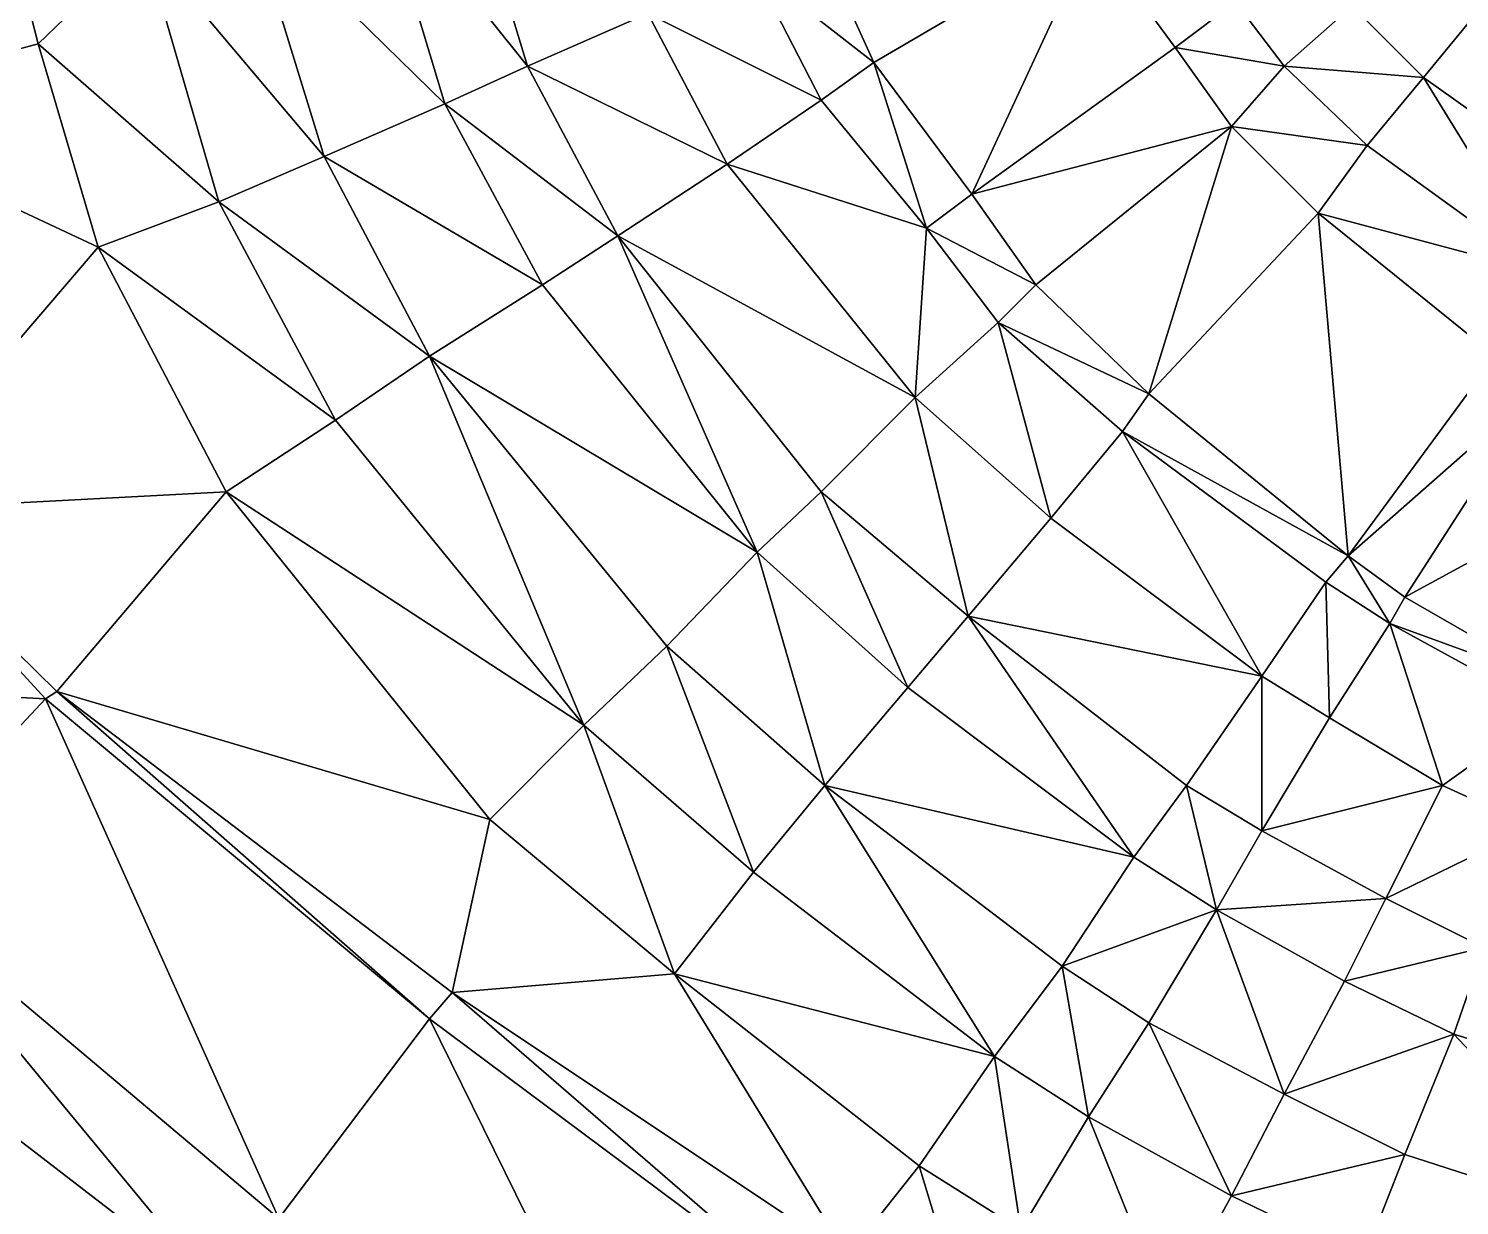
# Model space of a CAD drawing. Header units: millimetres. Extents: x 279405 to 280904, y 534349 to 535918.
# Drawn here: x 279911.7 to 280101.7, y 534902.3 to 535058.5 of the extents above; entities that cross this region are included whole.
import ezdxf

# ---------------------------------------------------------------- set-up
doc = ezdxf.new("R2010")
doc.units = ezdxf.units.MM
doc.layers.add('Карьер_конец_отработки', color=1, linetype='Continuous')

msp = doc.modelspace()

# ---------------------------------------------------------------- linework, layer by layer
at = {"layer": 'Карьер_конец_отработки', "color": 21, "true_color": 0xff914f}
for points in [[(279977.999989, 535053.500004, -229.999987), (279969.499989, 535081.5, -229.999987), (279957.999989, 535078.5, -229.999987), (279977.999989, 535053.500004, -229.999987)], [(279977.999989, 535053.500004, -229.999987), (279993.999989, 535060.500004, -259.999987), (279969.499989, 535081.5, -229.999987), (279977.999989, 535053.500004, -229.999987)], [(279966.999989, 535048.500004, -229.999987), (279957.999989, 535078.5, -229.999987), (279940.999989, 535074.000004, -199.999987), (279966.999989, 535048.500004, -229.999987)], [(279966.999989, 535048.500004, -229.999987), (279977.999989, 535053.500004, -229.999987), (279957.999989, 535078.5, -229.999987), (279966.999989, 535048.500004, -229.999987)], [(279950.999989, 535041.500004, -199.999987), (279940.999989, 535074.000004, -199.999987), (279926.999989, 535070.000004, -199.999987), (279950.999989, 535041.500004, -199.999987)], [(279950.999989, 535041.500004, -199.999987), (279966.999989, 535048.500004, -229.999987), (279940.999989, 535074.000004, -199.999987), (279950.999989, 535041.500004, -199.999987)], [(280023.999989, 535054.000004, -274.870012), (280016.499989, 535070.500004, -275.900011), (280007.999989, 535066.500004, -259.999987), (280023.999989, 535054.000004, -274.870012)], [(280023.999989, 535054.000004, -274.870012), (280052.999989, 535071.000004, -274.870012), (280016.499989, 535070.500004, -275.900011), (280023.999989, 535054.000004, -274.870012)], [(280036.999989, 535036.500004, -273.069994), (280052.999989, 535071.000004, -274.870012), (280023.999989, 535054.000004, -274.870012), (280036.999989, 535036.500004, -273.069994)], [(280063.999989, 535056.000004, -273.069994), (280052.999989, 535071.000004, -274.870012), (280036.999989, 535036.500004, -273.069994), (280063.999989, 535056.000004, -273.069994)], [(280063.999989, 535056.000004, -273.069994), (280071.999989, 535062.000004, -289.999987), (280052.999989, 535071.000004, -274.870012), (280063.999989, 535056.000004, -273.069994)], [(279912.999989, 535056.500004, -169.999987), (279926.999989, 535070.000004, -199.999987), (279910.999989, 535064.500004, -170.749987), (279912.999989, 535056.500004, -169.999987)], [(279936.999989, 535035.500004, -199.999987), (279926.999989, 535070.000004, -199.999987), (279912.999989, 535056.500004, -169.999987), (279936.999989, 535035.500004, -199.999987)], [(279936.999989, 535035.500004, -199.999987), (279950.999989, 535041.500004, -199.999987), (279926.999989, 535070.000004, -199.999987), (279936.999989, 535035.500004, -199.999987)], [(280016.999989, 535049.000004, -259.999987), (280007.999989, 535066.500004, -259.999987), (279993.999989, 535060.500004, -259.999987), (280016.999989, 535049.000004, -259.999987)], [(280016.999989, 535049.000004, -259.999987), (280023.999989, 535054.000004, -274.870012), (280007.999989, 535066.500004, -259.999987), (280016.999989, 535049.000004, -259.999987)], [(279912.999989, 535056.500004, -169.999987), (279910.999989, 535064.500004, -170.749987), (279881.499989, 535048.000004, -169.999987), (279912.999989, 535056.500004, -169.999987)], [(280078.499989, 535053.500004, -289.999987), (280071.999989, 535062.000004, -289.999987), (280063.999989, 535056.000004, -273.069994), (280078.499989, 535053.500004, -289.999987)], [(280078.499989, 535053.500004, -289.999987), (280087.499989, 535061.500004, -289.999987), (280071.999989, 535062.000004, -289.999987), (280078.499989, 535053.500004, -289.999987)], [(280096.999989, 535052.000004, -289.999987), (280087.499989, 535061.500004, -289.999987), (280078.499989, 535053.500004, -289.999987), (280096.999989, 535052.000004, -289.999987)], [(280096.999989, 535052.000004, -289.999987), (280103.999989, 535060.500004, -319.999987), (280087.499989, 535061.500004, -289.999987), (280096.999989, 535052.000004, -289.999987)], [(280004.499989, 535040.500004, -259.999987), (279993.999989, 535060.500004, -259.999987), (279977.999989, 535053.500004, -229.999987), (280004.499989, 535040.500004, -259.999987)], [(280004.499989, 535040.500004, -259.999987), (280016.999989, 535049.000004, -259.999987), (279993.999989, 535060.500004, -259.999987), (280004.499989, 535040.500004, -259.999987)], [(280119.499989, 535036.000004, -289.999987), (280103.999989, 535060.500004, -319.999987), (280096.999989, 535052.000004, -289.999987), (280119.499989, 535036.000004, -289.999987)], [(279920.999989, 535029.500004, -169.999987), (279912.999989, 535056.500004, -169.999987), (279881.499989, 535048.000004, -169.999987), (279920.999989, 535029.500004, -169.999987)], [(279920.999989, 535029.500004, -169.999987), (279936.999989, 535035.500004, -199.999987), (279912.999989, 535056.500004, -169.999987), (279920.999989, 535029.500004, -169.999987)], [(280071.499989, 535045.500004, -272.060015), (280063.999989, 535056.000004, -273.069994), (280036.999989, 535036.500004, -273.069994), (280071.499989, 535045.500004, -272.060015)], [(280071.499989, 535045.500004, -272.060015), (280078.499989, 535053.500004, -289.999987), (280063.999989, 535056.000004, -273.069994), (280071.499989, 535045.500004, -272.060015)], [(279989.999989, 535031.000004, -229.999987), (279977.999989, 535053.500004, -229.999987), (279966.999989, 535048.500004, -229.999987), (279989.999989, 535031.000004, -229.999987)], [(279989.999989, 535031.000004, -229.999987), (280004.499989, 535040.500004, -259.999987), (279977.999989, 535053.500004, -229.999987), (279989.999989, 535031.000004, -229.999987)], [(280030.999989, 535032.000004, -259.999987), (280023.999989, 535054.000004, -274.870012), (280016.999989, 535049.000004, -259.999987), (280030.999989, 535032.000004, -259.999987)], [(280030.999989, 535032.000004, -259.999987), (280036.999989, 535036.500004, -273.069994), (280023.999989, 535054.000004, -274.870012), (280030.999989, 535032.000004, -259.999987)], [(280089.499989, 535043.000004, -289.999987), (280078.499989, 535053.500004, -289.999987), (280071.499989, 535045.500004, -272.060015), (280089.499989, 535043.000004, -289.999987)], [(280089.499989, 535043.000004, -289.999987), (280096.999989, 535052.000004, -289.999987), (280078.499989, 535053.500004, -289.999987), (280089.499989, 535043.000004, -289.999987)], [(280112.999989, 535026.000004, -289.999987), (280096.999989, 535052.000004, -289.999987), (280089.499989, 535043.000004, -289.999987), (280112.999989, 535026.000004, -289.999987)], [(280112.999989, 535026.000004, -289.999987), (280119.499989, 535036.000004, -289.999987), (280096.999989, 535052.000004, -289.999987), (280112.999989, 535026.000004, -289.999987)], [(279890.999989, 534994.500004, -169.999987), (279920.999989, 535029.500004, -169.999987), (279881.499989, 535048.000004, -169.999987), (279890.999989, 534994.500004, -169.999987)], [(279979.999989, 535024.500004, -229.999987), (279966.999989, 535048.500004, -229.999987), (279950.999989, 535041.500004, -199.999987), (279979.999989, 535024.500004, -229.999987)], [(279979.999989, 535024.500004, -229.999987), (279989.999989, 535031.000004, -229.999987), (279966.999989, 535048.500004, -229.999987), (279979.999989, 535024.500004, -229.999987)], [(280030.999989, 535032.000004, -259.999987), (280016.999989, 535049.000004, -259.999987), (280004.499989, 535040.500004, -259.999987), (280030.999989, 535032.000004, -259.999987)], [(280045.499989, 535024.500004, -272.060015), (280071.499989, 535045.500004, -272.060015), (280036.999989, 535036.500004, -273.069994), (280045.499989, 535024.500004, -272.060015)], [(280060.499989, 535010.000004, -270.65999), (280071.499989, 535045.500004, -272.060015), (280045.499989, 535024.500004, -272.060015), (280060.499989, 535010.000004, -270.65999)], [(280082.999989, 535034.000004, -270.65999), (280071.499989, 535045.500004, -272.060015), (280060.499989, 535010.000004, -270.65999), (280082.999989, 535034.000004, -270.65999)], [(280082.999989, 535034.000004, -270.65999), (280089.499989, 535043.000004, -289.999987), (280071.499989, 535045.500004, -272.060015), (280082.999989, 535034.000004, -270.65999)], [(280112.999989, 535026.000004, -289.999987), (280089.499989, 535043.000004, -289.999987), (280082.999989, 535034.000004, -270.65999), (280112.999989, 535026.000004, -289.999987)], [(279964.999989, 535015.000004, -199.999987), (279950.999989, 535041.500004, -199.999987), (279936.999989, 535035.500004, -199.999987), (279964.999989, 535015.000004, -199.999987)], [(279964.999989, 535015.000004, -199.999987), (279979.999989, 535024.500004, -229.999987), (279950.999989, 535041.500004, -199.999987), (279964.999989, 535015.000004, -199.999987)], [(280029.499989, 535009.500004, -259.999987), (280004.499989, 535040.500004, -259.999987), (279989.999989, 535031.000004, -229.999987), (280029.499989, 535009.500004, -259.999987)], [(280029.499989, 535009.500004, -259.999987), (280030.999989, 535032.000004, -259.999987), (280004.499989, 535040.500004, -259.999987), (280029.499989, 535009.500004, -259.999987)], [(280045.499989, 535024.500004, -272.060015), (280036.999989, 535036.500004, -273.069994), (280030.999989, 535032.000004, -259.999987), (280045.499989, 535024.500004, -272.060015)], [(279952.499989, 535006.500004, -199.999987), (279936.999989, 535035.500004, -199.999987), (279920.999989, 535029.500004, -169.999987), (279952.499989, 535006.500004, -199.999987)], [(279952.499989, 535006.500004, -199.999987), (279964.999989, 535015.000004, -199.999987), (279936.999989, 535035.500004, -199.999987), (279952.499989, 535006.500004, -199.999987)], [(280086.999989, 534988.500004, -267.939989), (280082.999989, 535034.000004, -270.65999), (280060.499989, 535010.000004, -270.65999), (280086.999989, 534988.500004, -267.939989)], [(280086.999989, 534988.500004, -267.939989), (280106.499989, 535015.000004, -267.939989), (280082.999989, 535034.000004, -270.65999), (280086.999989, 534988.500004, -267.939989)], [(280106.499989, 535015.000004, -267.939989), (280112.999989, 535026.000004, -289.999987), (280082.999989, 535034.000004, -270.65999), (280106.499989, 535015.000004, -267.939989)], [(280008.499989, 534989.000004, -229.999987), (279989.999989, 535031.000004, -229.999987), (279979.999989, 535024.500004, -229.999987), (280008.499989, 534989.000004, -229.999987)], [(280008.499989, 534989.000004, -229.999987), (280016.999989, 534997.000004, -229.999987), (279989.999989, 535031.000004, -229.999987), (280008.499989, 534989.000004, -229.999987)], [(280016.999989, 534997.000004, -229.999987), (280029.499989, 535009.500004, -259.999987), (279989.999989, 535031.000004, -229.999987), (280016.999989, 534997.000004, -229.999987)], [(280040.499989, 535019.500004, -259.999987), (280030.999989, 535032.000004, -259.999987), (280029.499989, 535009.500004, -259.999987), (280040.499989, 535019.500004, -259.999987)], [(280040.499989, 535019.500004, -259.999987), (280045.499989, 535024.500004, -272.060015), (280030.999989, 535032.000004, -259.999987), (280040.499989, 535019.500004, -259.999987)], [(279937.999989, 534997.000004, -169.999987), (279920.999989, 535029.500004, -169.999987), (279890.999989, 534994.500004, -169.999987), (279937.999989, 534997.000004, -169.999987)], [(279937.999989, 534997.000004, -169.999987), (279952.499989, 535006.500004, -199.999987), (279920.999989, 535029.500004, -169.999987), (279937.999989, 534997.000004, -169.999987)], [(280008.499989, 534989.000004, -229.999987), (279979.999989, 535024.500004, -229.999987), (279964.999989, 535015.000004, -199.999987), (280008.499989, 534989.000004, -229.999987)], [(280060.499989, 535010.000004, -270.65999), (280045.499989, 535024.500004, -272.060015), (280040.499989, 535019.500004, -259.999987), (280060.499989, 535010.000004, -270.65999)], [(280047.499989, 534993.500004, -259.999987), (280040.499989, 535019.500004, -259.999987), (280029.499989, 535009.500004, -259.999987), (280047.499989, 534993.500004, -259.999987)], [(280047.499989, 534993.500004, -259.999987), (280056.999989, 535005.000004, -259.999987), (280040.499989, 535019.500004, -259.999987), (280047.499989, 534993.500004, -259.999987)], [(280056.999989, 535005.000004, -259.999987), (280060.499989, 535010.000004, -270.65999), (280040.499989, 535019.500004, -259.999987), (280056.999989, 535005.000004, -259.999987)], [(279985.499989, 534966.000004, -199.999987), (279964.999989, 535015.000004, -199.999987), (279952.499989, 535006.500004, -199.999987), (279985.499989, 534966.000004, -199.999987)], [(279985.499989, 534966.000004, -199.999987), (279996.499989, 534976.500004, -199.999987), (279964.999989, 535015.000004, -199.999987), (279985.499989, 534966.000004, -199.999987)], [(279996.499989, 534976.500004, -199.999987), (280008.499989, 534989.000004, -229.999987), (279964.999989, 535015.000004, -199.999987), (279996.499989, 534976.500004, -199.999987)], [(280112.499989, 535011.000004, -267.270006), (280106.499989, 535015.000004, -267.939989), (280086.999989, 534988.500004, -267.939989), (280112.499989, 535011.000004, -267.270006)], [(280086.999989, 534988.500004, -267.939989), (280060.499989, 535010.000004, -270.65999), (280056.999989, 535005.000004, -259.999987), (280086.999989, 534988.500004, -267.939989)], [(280094.499989, 534983.000004, -267.270006), (280112.499989, 535011.000004, -267.270006), (280086.999989, 534988.500004, -267.939989), (280094.499989, 534983.000004, -267.270006)], [(280128.499989, 535001.500004, -265.840013), (280112.499989, 535011.000004, -267.270006), (280094.499989, 534983.000004, -267.270006), (280128.499989, 535001.500004, -265.840013)], [(280036.499989, 534980.500004, -229.999987), (280029.499989, 535009.500004, -259.999987), (280016.999989, 534997.000004, -229.999987), (280036.499989, 534980.500004, -229.999987)], [(280036.499989, 534980.500004, -229.999987), (280047.499989, 534993.500004, -259.999987), (280029.499989, 535009.500004, -259.999987), (280036.499989, 534980.500004, -229.999987)], [(279985.499989, 534966.000004, -199.999987), (279952.499989, 535006.500004, -199.999987), (279937.999989, 534997.000004, -169.999987), (279985.499989, 534966.000004, -199.999987)], [(280075.499989, 534972.500004, -259.999987), (280056.999989, 535005.000004, -259.999987), (280047.499989, 534993.500004, -259.999987), (280075.499989, 534972.500004, -259.999987)], [(280075.499989, 534972.500004, -259.999987), (280083.999989, 534985.000004, -259.999987), (280056.999989, 535005.000004, -259.999987), (280075.499989, 534972.500004, -259.999987)], [(280083.999989, 534985.000004, -259.999987), (280086.999989, 534988.500004, -267.939989), (280056.999989, 535005.000004, -259.999987), (280083.999989, 534985.000004, -259.999987)], [(280114.499989, 534971.500004, -265.840013), (280128.499989, 535001.500004, -265.840013), (280094.499989, 534983.000004, -267.270006), (280114.499989, 534971.500004, -265.840013)], [(279915.499989, 534970.500004, -169.999987), (279937.999989, 534997.000004, -169.999987), (279890.999989, 534994.500004, -169.999987), (279915.499989, 534970.500004, -169.999987)], [(279972.999989, 534953.500004, -169.999987), (279937.999989, 534997.000004, -169.999987), (279915.499989, 534970.500004, -169.999987), (279972.999989, 534953.500004, -169.999987)], [(279972.999989, 534953.500004, -169.999987), (279985.499989, 534966.000004, -199.999987), (279937.999989, 534997.000004, -169.999987), (279972.999989, 534953.500004, -169.999987)], [(280028.499989, 534971.000004, -229.999987), (280016.999989, 534997.000004, -229.999987), (280008.499989, 534989.000004, -229.999987), (280028.499989, 534971.000004, -229.999987)], [(280028.499989, 534971.000004, -229.999987), (280036.499989, 534980.500004, -229.999987), (280016.999989, 534997.000004, -229.999987), (280028.499989, 534971.000004, -229.999987)], [(279913.999989, 534969.500004, -167.279985), (279890.999989, 534994.500004, -169.999987), (279866.999989, 534972.000004, -169.999987), (279913.999989, 534969.500004, -167.279985)], [(279913.999989, 534969.500004, -167.279985), (279915.499989, 534970.500004, -169.999987), (279890.999989, 534994.500004, -169.999987), (279913.999989, 534969.500004, -167.279985)], [(280075.499989, 534972.500004, -259.999987), (280047.499989, 534993.500004, -259.999987), (280036.499989, 534980.500004, -229.999987), (280075.499989, 534972.500004, -259.999987)], [(280017.499989, 534958.000004, -199.999987), (280008.499989, 534989.000004, -229.999987), (279996.499989, 534976.500004, -199.999987), (280017.499989, 534958.000004, -199.999987)], [(280017.499989, 534958.000004, -199.999987), (280028.499989, 534971.000004, -229.999987), (280008.499989, 534989.000004, -229.999987), (280017.499989, 534958.000004, -199.999987)], [(280092.499989, 534979.500004, -259.999987), (280086.999989, 534988.500004, -267.939989), (280083.999989, 534985.000004, -259.999987), (280092.499989, 534979.500004, -259.999987)], [(280092.499989, 534979.500004, -259.999987), (280094.499989, 534983.000004, -267.270006), (280086.999989, 534988.500004, -267.939989), (280092.499989, 534979.500004, -259.999987)], [(280084.499989, 534967.000004, -259.999987), (280083.999989, 534985.000004, -259.999987), (280075.499989, 534972.500004, -259.999987), (280084.499989, 534967.000004, -259.999987)], [(280084.499989, 534967.000004, -259.999987), (280092.499989, 534979.500004, -259.999987), (280083.999989, 534985.000004, -259.999987), (280084.499989, 534967.000004, -259.999987)], [(280114.499989, 534971.500004, -265.840013), (280094.499989, 534983.000004, -267.270006), (280092.499989, 534979.500004, -259.999987), (280114.499989, 534971.500004, -265.840013)], [(280058.499989, 534948.500004, -229.999987), (280036.499989, 534980.500004, -229.999987), (280028.499989, 534971.000004, -229.999987), (280058.499989, 534948.500004, -229.999987)], [(280058.499989, 534948.500004, -229.999987), (280065.499989, 534958.000004, -229.999987), (280036.499989, 534980.500004, -229.999987), (280058.499989, 534948.500004, -229.999987)], [(280065.499989, 534958.000004, -229.999987), (280075.499989, 534972.500004, -259.999987), (280036.499989, 534980.500004, -229.999987), (280065.499989, 534958.000004, -229.999987)], [(280099.499989, 534958.000004, -259.999987), (280092.499989, 534979.500004, -259.999987), (280084.499989, 534967.000004, -259.999987), (280099.499989, 534958.000004, -259.999987)], [(280099.499989, 534958.000004, -259.999987), (280113.499989, 534968.000004, -259.999987), (280092.499989, 534979.500004, -259.999987), (280099.499989, 534958.000004, -259.999987)], [(280113.499989, 534968.000004, -259.999987), (280114.499989, 534971.500004, -265.840013), (280092.499989, 534979.500004, -259.999987), (280113.499989, 534968.000004, -259.999987)], [(280007.999989, 534946.500004, -199.999987), (279996.499989, 534976.500004, -199.999987), (279985.499989, 534966.000004, -199.999987), (280007.999989, 534946.500004, -199.999987)], [(280007.999989, 534946.500004, -199.999987), (280017.499989, 534958.000004, -199.999987), (279996.499989, 534976.500004, -199.999987), (280007.999989, 534946.500004, -199.999987)], [(279891.499989, 534945.500004, -167.279985), (279913.999989, 534969.500004, -167.279985), (279866.999989, 534972.000004, -169.999987), (279891.499989, 534945.500004, -167.279985)], [(280075.499989, 534952.000004, -229.999987), (280075.499989, 534972.500004, -259.999987), (280065.499989, 534958.000004, -229.999987), (280075.499989, 534952.000004, -229.999987)], [(280084.499989, 534967.000004, -259.999987), (280075.499989, 534972.500004, -259.999987), (280075.499989, 534952.000004, -229.999987), (280084.499989, 534967.000004, -259.999987)], [(279964.999989, 534927.000004, -161.870012), (279915.499989, 534970.500004, -169.999987), (279913.999989, 534969.500004, -167.279985), (279964.999989, 534927.000004, -161.870012)], [(279964.999989, 534927.000004, -161.870012), (279967.999989, 534930.500004, -169.999987), (279915.499989, 534970.500004, -169.999987), (279964.999989, 534927.000004, -161.870012)], [(279967.999989, 534930.500004, -169.999987), (279972.999989, 534953.500004, -169.999987), (279915.499989, 534970.500004, -169.999987), (279967.999989, 534930.500004, -169.999987)], [(280058.499989, 534948.500004, -229.999987), (280028.499989, 534971.000004, -229.999987), (280017.499989, 534958.000004, -199.999987), (280058.499989, 534948.500004, -229.999987)], [(279944.999989, 534900.500004, -161.870012), (279913.999989, 534969.500004, -167.279985), (279891.499989, 534945.500004, -167.279985), (279944.999989, 534900.500004, -161.870012)], [(279944.999989, 534900.500004, -161.870012), (279964.999989, 534927.000004, -161.870012), (279913.999989, 534969.500004, -167.279985), (279944.999989, 534900.500004, -161.870012)], [(280111.499989, 534952.500004, -259.999987), (280113.499989, 534968.000004, -259.999987), (280099.499989, 534958.000004, -259.999987), (280111.499989, 534952.500004, -259.999987)], [(279997.499989, 534933.000004, -169.999987), (279985.499989, 534966.000004, -199.999987), (279972.999989, 534953.500004, -169.999987), (279997.499989, 534933.000004, -169.999987)], [(279997.499989, 534933.000004, -169.999987), (280007.999989, 534946.500004, -199.999987), (279985.499989, 534966.000004, -199.999987), (279997.499989, 534933.000004, -169.999987)], [(280099.499989, 534958.000004, -259.999987), (280084.499989, 534967.000004, -259.999987), (280075.499989, 534952.000004, -229.999987), (280099.499989, 534958.000004, -259.999987)], [(280039.999989, 534922.000004, -199.999987), (280017.499989, 534958.000004, -199.999987), (280007.999989, 534946.500004, -199.999987), (280039.999989, 534922.000004, -199.999987)], [(280039.999989, 534922.000004, -199.999987), (280048.999989, 534934.000004, -199.999987), (280017.499989, 534958.000004, -199.999987), (280039.999989, 534922.000004, -199.999987)], [(280048.999989, 534934.000004, -199.999987), (280058.499989, 534948.500004, -229.999987), (280017.499989, 534958.000004, -199.999987), (280048.999989, 534934.000004, -199.999987)], [(280069.499989, 534941.500004, -229.999987), (280065.499989, 534958.000004, -229.999987), (280058.499989, 534948.500004, -229.999987), (280069.499989, 534941.500004, -229.999987)], [(280069.499989, 534941.500004, -229.999987), (280075.499989, 534952.000004, -229.999987), (280065.499989, 534958.000004, -229.999987), (280069.499989, 534941.500004, -229.999987)], [(280091.999989, 534943.000004, -229.999987), (280099.499989, 534958.000004, -259.999987), (280075.499989, 534952.000004, -229.999987), (280091.999989, 534943.000004, -229.999987)], [(280111.499989, 534952.500004, -259.999987), (280099.499989, 534958.000004, -259.999987), (280091.999989, 534943.000004, -229.999987), (280111.499989, 534952.500004, -259.999987)], [(279997.499989, 534933.000004, -169.999987), (279972.999989, 534953.500004, -169.999987), (279967.999989, 534930.500004, -169.999987), (279997.499989, 534933.000004, -169.999987)], [(280091.999989, 534943.000004, -229.999987), (280075.499989, 534952.000004, -229.999987), (280069.499989, 534941.500004, -229.999987), (280091.999989, 534943.000004, -229.999987)], [(280104.999989, 534936.500004, -229.999987), (280111.499989, 534952.500004, -259.999987), (280091.999989, 534943.000004, -229.999987), (280104.999989, 534936.500004, -229.999987)], [(280069.499989, 534941.500004, -229.999987), (280058.499989, 534948.500004, -229.999987), (280048.999989, 534934.000004, -199.999987), (280069.499989, 534941.500004, -229.999987)], [(279936.999989, 534890.500004, -140.000002), (279891.499989, 534945.500004, -167.279985), (279880.499989, 534934.000004, -140.000002), (279936.999989, 534890.500004, -140.000002)], [(279936.999989, 534890.500004, -140.000002), (279944.999989, 534900.500004, -161.870012), (279891.499989, 534945.500004, -167.279985), (279936.999989, 534890.500004, -140.000002)], [(280039.999989, 534922.000004, -199.999987), (280007.999989, 534946.500004, -199.999987), (279997.499989, 534933.000004, -169.999987), (280039.999989, 534922.000004, -199.999987)], [(280060.499989, 534926.500004, -199.999987), (280069.499989, 534941.500004, -229.999987), (280048.999989, 534934.000004, -199.999987), (280060.499989, 534926.500004, -199.999987)], [(280078.499989, 534917.000004, -199.999987), (280069.499989, 534941.500004, -229.999987), (280060.499989, 534926.500004, -199.999987), (280078.499989, 534917.000004, -199.999987)], [(280086.499989, 534932.000004, -229.999987), (280091.999989, 534943.000004, -229.999987), (280069.499989, 534941.500004, -229.999987), (280086.499989, 534932.000004, -229.999987)], [(280078.499989, 534917.000004, -199.999987), (280086.499989, 534932.000004, -229.999987), (280069.499989, 534941.500004, -229.999987), (280078.499989, 534917.000004, -199.999987)], [(280104.999989, 534936.500004, -229.999987), (280091.999989, 534943.000004, -229.999987), (280086.499989, 534932.000004, -229.999987), (280104.999989, 534936.500004, -229.999987)], [(280100.999989, 534925.000004, -229.999987), (280104.999989, 534936.500004, -229.999987), (280086.499989, 534932.000004, -229.999987), (280100.999989, 534925.000004, -229.999987)], [(280129.999989, 534916.000004, -229.999987), (280104.999989, 534936.500004, -229.999987), (280100.999989, 534925.000004, -229.999987), (280129.999989, 534916.000004, -229.999987)], [(279927.999989, 534878.500004, -140.000002), (279880.499989, 534934.000004, -140.000002), (279870.499989, 534923.000004, -140.000002), (279927.999989, 534878.500004, -140.000002)], [(279927.999989, 534878.500004, -140.000002), (279936.999989, 534890.500004, -140.000002), (279880.499989, 534934.000004, -140.000002), (279927.999989, 534878.500004, -140.000002)], [(280052.499989, 534914.000004, -199.999987), (280048.999989, 534934.000004, -199.999987), (280039.999989, 534922.000004, -199.999987), (280052.499989, 534914.000004, -199.999987)], [(280052.499989, 534914.000004, -199.999987), (280060.499989, 534926.500004, -199.999987), (280048.999989, 534934.000004, -199.999987), (280052.499989, 534914.000004, -199.999987)], [(280020.499989, 534895.500004, -169.999987), (279997.499989, 534933.000004, -169.999987), (279967.999989, 534930.500004, -169.999987), (280020.499989, 534895.500004, -169.999987)], [(280020.499989, 534895.500004, -169.999987), (280029.999989, 534907.500004, -169.999987), (279997.499989, 534933.000004, -169.999987), (280020.499989, 534895.500004, -169.999987)], [(280029.999989, 534907.500004, -169.999987), (280039.999989, 534922.000004, -199.999987), (279997.499989, 534933.000004, -169.999987), (280029.999989, 534907.500004, -169.999987)], [(280100.999989, 534925.000004, -229.999987), (280086.499989, 534932.000004, -229.999987), (280078.499989, 534917.000004, -199.999987), (280100.999989, 534925.000004, -229.999987)], [(280015.999989, 534889.000004, -156.900011), (279967.999989, 534930.500004, -169.999987), (279964.999989, 534927.000004, -161.870012), (280015.999989, 534889.000004, -156.900011)], [(280015.999989, 534889.000004, -156.900011), (280020.499989, 534895.500004, -169.999987), (279967.999989, 534930.500004, -169.999987), (280015.999989, 534889.000004, -156.900011)], [(279996.499989, 534863.000004, -156.900011), (279964.999989, 534927.000004, -161.870012), (279944.999989, 534900.500004, -161.870012), (279996.499989, 534863.000004, -156.900011)], [(279996.499989, 534863.000004, -156.900011), (280015.999989, 534889.000004, -156.900011), (279964.999989, 534927.000004, -161.870012), (279996.499989, 534863.000004, -156.900011)], [(280071.499989, 534903.500004, -199.999987), (280060.499989, 534926.500004, -199.999987), (280052.499989, 534914.000004, -199.999987), (280071.499989, 534903.500004, -199.999987)], [(280071.499989, 534903.500004, -199.999987), (280078.499989, 534917.000004, -199.999987), (280060.499989, 534926.500004, -199.999987), (280071.499989, 534903.500004, -199.999987)], [(280094.499989, 534909.000004, -199.999987), (280100.999989, 534925.000004, -229.999987), (280078.499989, 534917.000004, -199.999987), (280094.499989, 534909.000004, -199.999987)], [(280125.499989, 534899.000004, -199.999987), (280100.999989, 534925.000004, -229.999987), (280094.499989, 534909.000004, -199.999987), (280125.499989, 534899.000004, -199.999987)], [(280125.499989, 534899.000004, -199.999987), (280129.999989, 534916.000004, -229.999987), (280100.999989, 534925.000004, -229.999987), (280125.499989, 534899.000004, -199.999987)], [(279927.999989, 534878.500004, -140.000002), (279870.499989, 534923.000004, -140.000002), (279858.999989, 534909.500004, -110.000002), (279927.999989, 534878.500004, -140.000002)], [(280043.499989, 534899.000004, -169.999987), (280039.999989, 534922.000004, -199.999987), (280029.999989, 534907.500004, -169.999987), (280043.499989, 534899.000004, -169.999987)], [(280043.499989, 534899.000004, -169.999987), (280052.499989, 534914.000004, -199.999987), (280039.999989, 534922.000004, -199.999987), (280043.499989, 534899.000004, -169.999987)], [(280094.499989, 534909.000004, -199.999987), (280078.499989, 534917.000004, -199.999987), (280071.499989, 534903.500004, -199.999987), (280094.499989, 534909.000004, -199.999987)], [(280062.999989, 534888.000004, -169.999987), (280052.499989, 534914.000004, -199.999987), (280043.499989, 534899.000004, -169.999987), (280062.999989, 534888.000004, -169.999987)], [(280062.999989, 534888.000004, -169.999987), (280071.499989, 534903.500004, -199.999987), (280052.499989, 534914.000004, -199.999987), (280062.999989, 534888.000004, -169.999987)], [(279909.499989, 534852.000004, -110.000002), (279917.999989, 534864.000004, -110.000002), (279858.999989, 534909.500004, -110.000002), (279909.499989, 534852.000004, -110.000002)], [(279917.999989, 534864.000004, -110.000002), (279927.999989, 534878.500004, -140.000002), (279858.999989, 534909.500004, -110.000002), (279917.999989, 534864.000004, -110.000002)], [(280088.999989, 534895.000004, -199.999987), (280094.499989, 534909.000004, -199.999987), (280071.499989, 534903.500004, -199.999987), (280088.999989, 534895.000004, -199.999987)], [(280125.499989, 534899.000004, -199.999987), (280094.499989, 534909.000004, -199.999987), (280088.999989, 534895.000004, -199.999987), (280125.499989, 534899.000004, -199.999987)], [(280036.499989, 534886.000004, -169.999987), (280029.999989, 534907.500004, -169.999987), (280020.499989, 534895.500004, -169.999987), (280036.499989, 534886.000004, -169.999987)], [(280036.499989, 534886.000004, -169.999987), (280043.499989, 534899.000004, -169.999987), (280029.999989, 534907.500004, -169.999987), (280036.499989, 534886.000004, -169.999987)], [(280088.999989, 534895.000004, -199.999987), (280071.499989, 534903.500004, -199.999987), (280062.999989, 534888.000004, -169.999987), (280088.999989, 534895.000004, -199.999987)]]:
    msp.add_3dface(points, dxfattribs=at)

doc.saveas('drawing.dxf')
